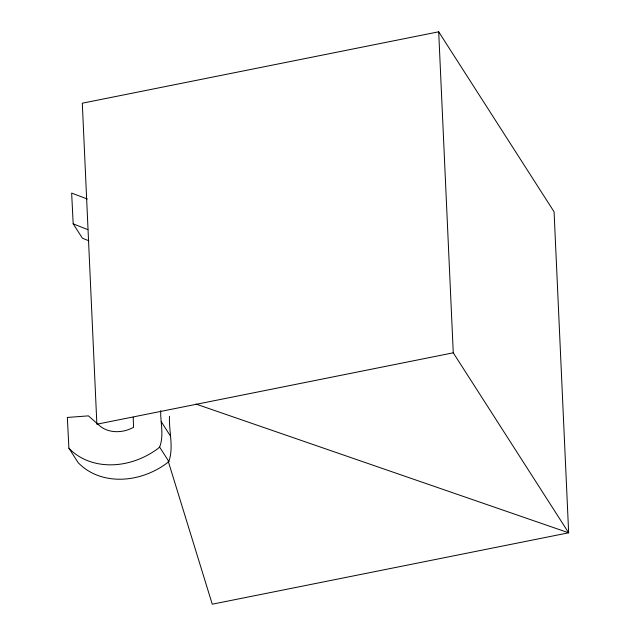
<?xml version="1.0" encoding="UTF-8"?>
<svg xmlns="http://www.w3.org/2000/svg" width="636" height="636" viewBox="0 0 636 636"><rect width="100%" height="100%" fill="white"/><g stroke="black" fill="none" stroke-linecap="round" stroke-linejoin="round"><path stroke-width="0.95" d="M133.194 417.319L133.576 427.376L129.021 429.435A31.991 26.275 -32.7 0 1 101.1 426.939L88.38 415.865L67.344 417.447L68.895 448.189A69.777 57.319 -32.7 0 0 157.251 449.088L159.62 447.1C164.152 435.485 160.399 422.789 160.685 410.761M68.895 448.189L78.125 462.587A69.777 57.319 -32.7 0 0 166.481 463.485L168.85 461.505C173.906 446.949 168.763 431.208 169.486 416.246M195.928 404.051L568.656 532.801L554.075 211.788L438.689 31.8L82.298 103.199L96.871 424.212L453.269 352.813L568.656 532.801L212.257 604.2L168.254 461.299M87.259 198.989L71.645 193.09L73.188 223.832L82.418 238.23L88.833 240.766M73.188 223.832L87.855 229.636M161.234 421.676L170.464 436.073M159.62 447.1L168.85 461.505M438.689 31.8L453.269 352.813"/></g></svg>
